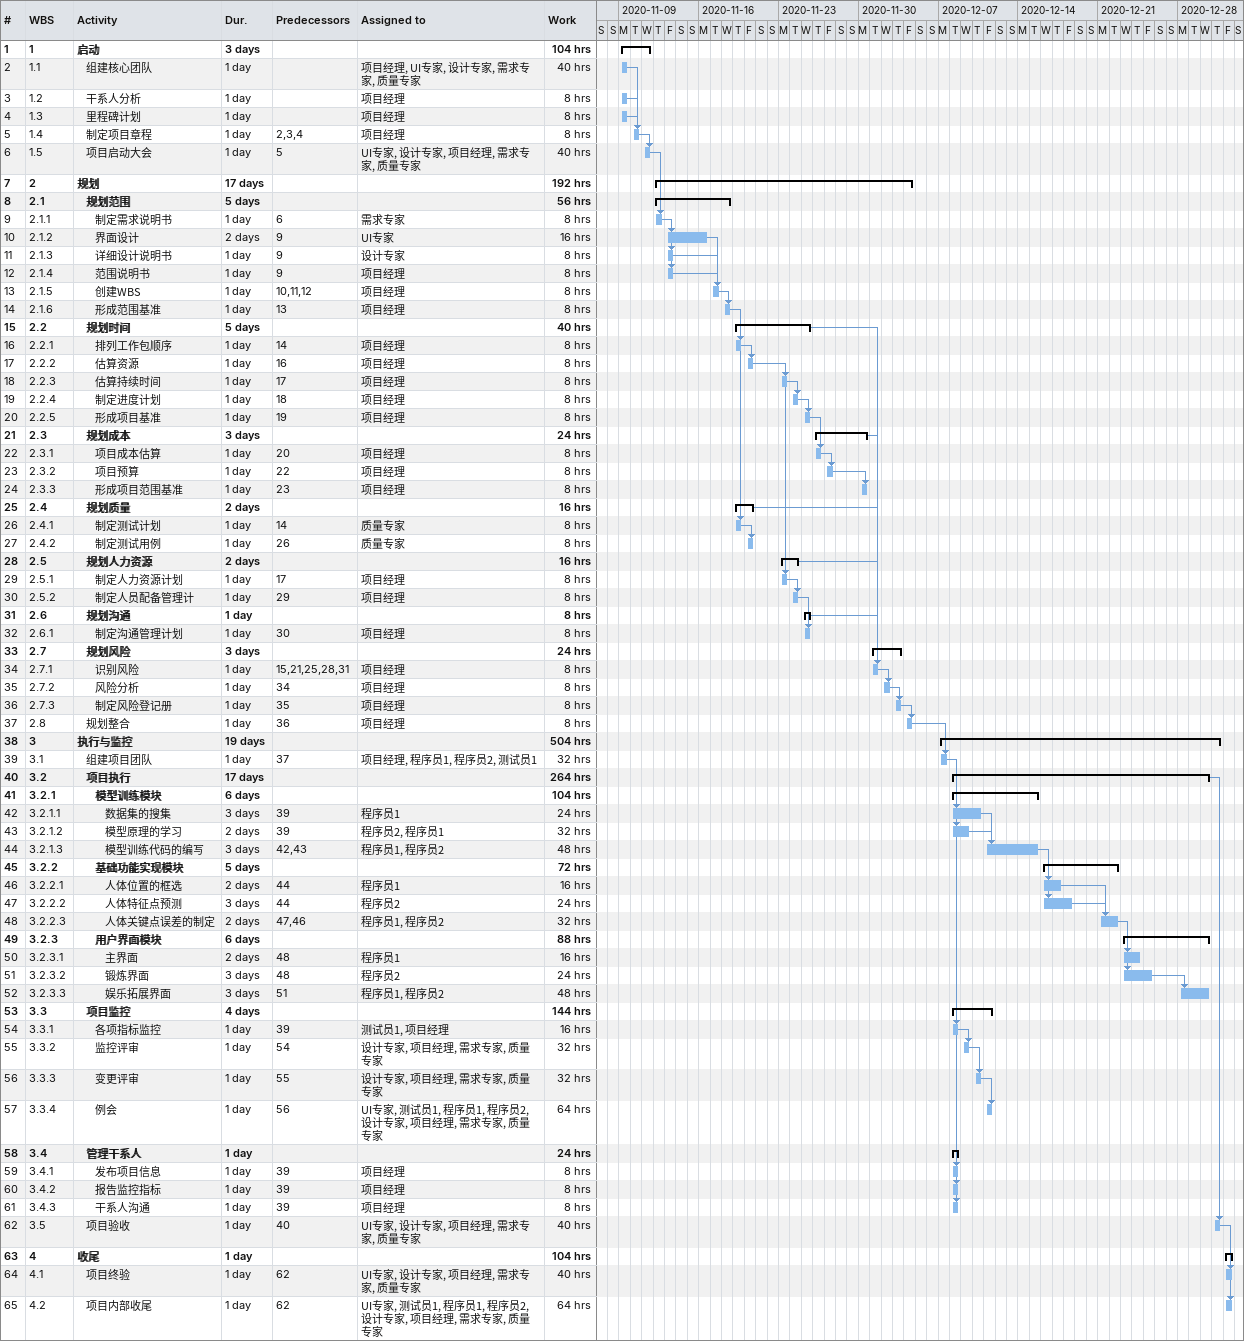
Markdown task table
| ID | WBS | Task | Duration | Start | Finish | Predecessors | Resources | Work (h) |
|---|---|---|---|---|---|---|---|---|
| 1 | 1 | **启动** | 3d | 2020-11-09 | 2020-11-11 |  |  | 104 |
| 2 | 1.1 | 组建核心团队 | 1d | 2020-11-09 | 2020-11-09 |  | 项目经理, UI专家, 设计专家, 需求专家, 质量专家 | 40 |
| 3 | 1.2 | 干系人分析 | 1d | 2020-11-09 | 2020-11-09 |  | 项目经理 | 8 |
| 4 | 1.3 | 里程碑计划 | 1d | 2020-11-09 | 2020-11-09 |  | 项目经理 | 8 |
| 5 | 1.4 | 制定项目章程 | 1d | 2020-11-10 | 2020-11-10 | 2, 3, 4 | 项目经理 | 8 |
| 6 | 1.5 | 项目启动大会 | 1d | 2020-11-11 | 2020-11-11 | 5 | UI专家, 设计专家, 项目经理, 需求专家, 质量专家 | 40 |
| 7 | 2 | **规划** | 17d | 2020-11-12 | 2020-12-04 |  |  | 192 |
| 8 | 2.1 | **规划范围** | 5d | 2020-11-12 | 2020-11-18 |  |  | 56 |
| 9 | 2.1.1 | 制定需求说明书 | 1d | 2020-11-12 | 2020-11-12 | 6 | 需求专家 | 8 |
| 10 | 2.1.2 | 界面设计 | 2d | 2020-11-13 | 2020-11-16 | 9 | UI专家 | 16 |
| 11 | 2.1.3 | 详细设计说明书 | 1d | 2020-11-13 | 2020-11-13 | 9 | 设计专家 | 8 |
| 12 | 2.1.4 | 范围说明书 | 1d | 2020-11-13 | 2020-11-13 | 9 | 项目经理 | 8 |
| 13 | 2.1.5 | 创建WBS | 1d | 2020-11-17 | 2020-11-17 | 10, 11, 12 | 项目经理 | 8 |
| 14 | 2.1.6 | 形成范围基准 | 1d | 2020-11-18 | 2020-11-18 | 13 | 项目经理 | 8 |
| 15 | 2.2 | **规划时间** | 5d | 2020-11-19 | 2020-11-25 |  |  | 40 |
| 16 | 2.2.1 | 排列工作包顺序 | 1d | 2020-11-19 | 2020-11-19 | 14 | 项目经理 | 8 |
| 17 | 2.2.2 | 估算资源 | 1d | 2020-11-20 | 2020-11-20 | 16 | 项目经理 | 8 |
| 18 | 2.2.3 | 估算持续时间 | 1d | 2020-11-23 | 2020-11-23 | 17 | 项目经理 | 8 |
| 19 | 2.2.4 | 制定进度计划 | 1d | 2020-11-24 | 2020-11-24 | 18 | 项目经理 | 8 |
| 20 | 2.2.5 | 形成项目基准 | 1d | 2020-11-25 | 2020-11-25 | 19 | 项目经理 | 8 |
| 21 | 2.3 | **规划成本** | 3d | 2020-11-26 | 2020-11-30 |  |  | 24 |
| 22 | 2.3.1 | 项目成本估算 | 1d | 2020-11-26 | 2020-11-26 | 20 | 项目经理 | 8 |
| 23 | 2.3.2 | 项目预算 | 1d | 2020-11-27 | 2020-11-27 | 22 | 项目经理 | 8 |
| 24 | 2.3.3 | 形成项目范围基准 | 1d | 2020-11-30 | 2020-11-30 | 23 | 项目经理 | 8 |
| 25 | 2.4 | **规划质量** | 2d | 2020-11-19 | 2020-11-20 |  |  | 16 |
| 26 | 2.4.1 | 制定测试计划 | 1d | 2020-11-19 | 2020-11-19 | 14 | 质量专家 | 8 |
| 27 | 2.4.2 | 制定测试用例 | 1d | 2020-11-20 | 2020-11-20 | 26 | 质量专家 | 8 |
| 28 | 2.5 | **规划人力资源** | 2d | 2020-11-23 | 2020-11-24 |  |  | 16 |
| 29 | 2.5.1 | 制定人力资源计划 | 1d | 2020-11-23 | 2020-11-23 | 17 | 项目经理 | 8 |
| 30 | 2.5.2 | 制定人员配备管理计 | 1d | 2020-11-24 | 2020-11-24 | 29 | 项目经理 | 8 |
| 31 | 2.6 | **规划沟通** | 1d | 2020-11-25 | 2020-11-25 |  |  | 8 |
| 32 | 2.6.1 | 制定沟通管理计划 | 1d | 2020-11-25 | 2020-11-25 | 30 | 项目经理 | 8 |
| 33 | 2.7 | **规划风险** | 3d | 2020-12-01 | 2020-12-03 |  |  | 24 |
| 34 | 2.7.1 | 识别风险 | 1d | 2020-12-01 | 2020-12-01 | 15, 21, 25, 28, 31 | 项目经理 | 8 |
| 35 | 2.7.2 | 风险分析 | 1d | 2020-12-02 | 2020-12-02 | 34 | 项目经理 | 8 |
| 36 | 2.7.3 | 制定风险登记册 | 1d | 2020-12-03 | 2020-12-03 | 35 | 项目经理 | 8 |
| 37 | 2.8 | 规划整合 | 1d | 2020-12-04 | 2020-12-04 | 36 | 项目经理 | 8 |
| 38 | 3 | **执行与监控** | 19d | 2020-12-07 | 2020-12-31 |  |  | 504 |
| 39 | 3.1 | 组建项目团队 | 1d | 2020-12-07 | 2020-12-07 | 37 | 项目经理, 程序员1, 程序员2, 测试员1 | 32 |
| 40 | 3.2 | **项目执行** | 17d | 2020-12-08 | 2020-12-30 |  |  | 264 |
| 41 | 3.2.1 | **模型训练模块** | 6d | 2020-12-08 | 2020-12-15 |  |  | 104 |
| 42 | 3.2.1.1 | 数据集的搜集 | 3d | 2020-12-08 | 2020-12-10 | 39 | 程序员1 | 24 |
| 43 | 3.2.1.2 | 模型原理的学习 | 2d | 2020-12-08 | 2020-12-09 | 39 | 程序员2, 程序员1 | 32 |
| 44 | 3.2.1.3 | 模型训练代码的编写 | 3d | 2020-12-11 | 2020-12-15 | 42, 43 | 程序员1, 程序员2 | 48 |
| 45 | 3.2.2 | **基础功能实现模块** | 5d | 2020-12-16 | 2020-12-22 |  |  | 72 |
| 46 | 3.2.2.1 | 人体位置的框选 | 2d | 2020-12-16 | 2020-12-17 | 44 | 程序员1 | 16 |
| 47 | 3.2.2.2 | 人体特征点预测 | 3d | 2020-12-16 | 2020-12-18 | 44 | 程序员2 | 24 |
| 48 | 3.2.2.3 | 人体关键点误差的制定 | 2d | 2020-12-21 | 2020-12-22 | 47, 46 | 程序员1, 程序员2 | 32 |
| 49 | 3.2.3 | **用户界面模块** | 6d | 2020-12-23 | 2020-12-30 |  |  | 88 |
| 50 | 3.2.3.1 | 主界面 | 2d | 2020-12-23 | 2020-12-24 | 48 | 程序员1 | 16 |
| 51 | 3.2.3.2 | 锻炼界面 | 3d | 2020-12-23 | 2020-12-25 | 48 | 程序员2 | 24 |
| 52 | 3.2.3.3 | 娱乐拓展界面 | 3d | 2020-12-28 | 2020-12-30 | 51 | 程序员1, 程序员2 | 48 |
| 53 | 3.3 | **项目监控** | 4d | 2020-12-08 | 2020-12-11 |  |  | 144 |
| 54 | 3.3.1 | 各项指标监控 | 1d | 2020-12-08 | 2020-12-08 | 39 | 测试员1, 项目经理 | 16 |
| 55 | 3.3.2 | 监控评审 | 1d | 2020-12-09 | 2020-12-09 | 54 | 设计专家, 项目经理, 需求专家, 质量专家 | 32 |
| 56 | 3.3.3 | 变更评审 | 1d | 2020-12-10 | 2020-12-10 | 55 | 设计专家, 项目经理, 需求专家, 质量专家 | 32 |
| 57 | 3.3.4 | 例会 | 1d | 2020-12-11 | 2020-12-11 | 56 | UI专家, 测试员1, 程序员1, 程序员2, 设计专家, 项目经理, 需求专家, 质量专家 | 64 |
| 58 | 3.4 | **管理干系人** | 1d | 2020-12-08 | 2020-12-08 |  |  | 24 |
| 59 | 3.4.1 | 发布项目信息 | 1d | 2020-12-08 | 2020-12-08 | 39 | 项目经理 | 8 |
| 60 | 3.4.2 | 报告监控指标 | 1d | 2020-12-08 | 2020-12-08 | 39 | 项目经理 | 8 |
| 61 | 3.4.3 | 干系人沟通 | 1d | 2020-12-08 | 2020-12-08 | 39 | 项目经理 | 8 |
| 62 | 3.5 | 项目验收 | 1d | 2020-12-31 | 2020-12-31 | 40 | UI专家, 设计专家, 项目经理, 需求专家, 质量专家 | 40 |
| 63 | 4 | **收尾** | 1d | 2021-01-01 | 2021-01-01 |  |  | 104 |
| 64 | 4.1 | 项目终验 | 1d | 2021-01-01 | 2021-01-01 | 62 | UI专家, 设计专家, 项目经理, 需求专家, 质量专家 | 40 |
| 65 | 4.2 | 项目内部收尾 | 1d | 2021-01-01 | 2021-01-01 | 62 | UI专家, 测试员1, 程序员1, 程序员2, 设计专家, 项目经理, 需求专家, 质量专家 | 64 |
